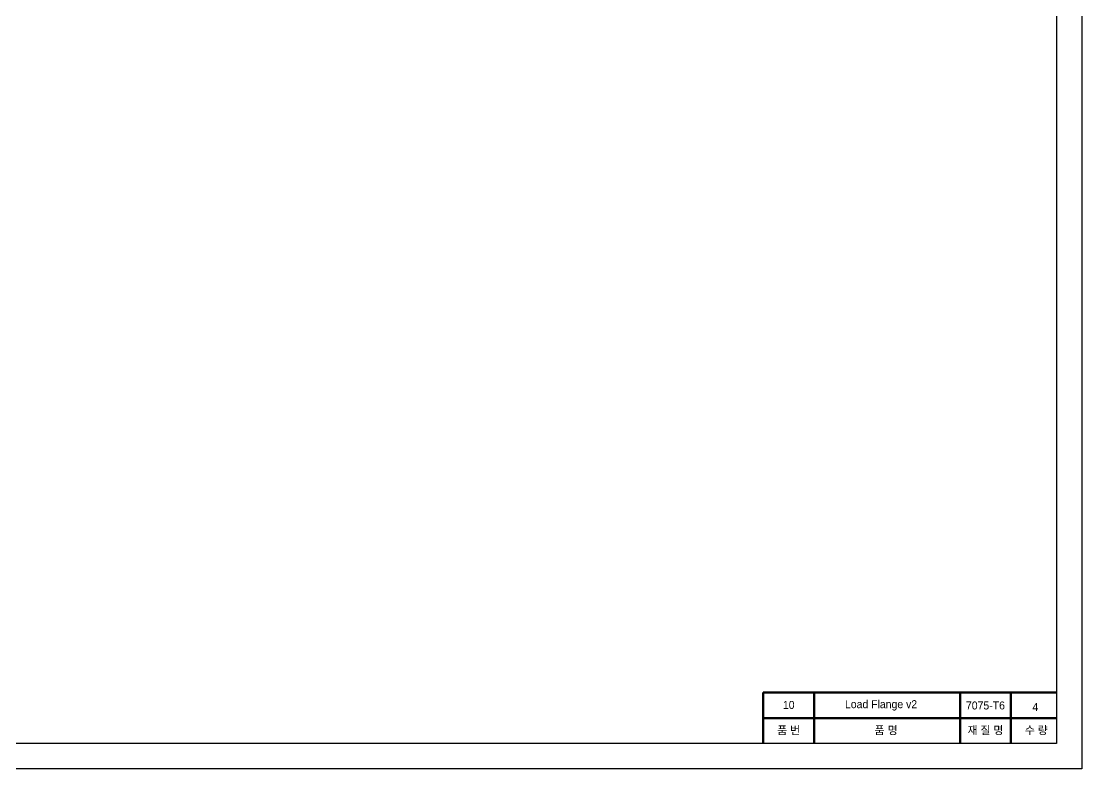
# Model space of a CAD drawing. Header units: millimetres. Extents: x 0 to 7560, y -1188 to 891.
# Drawn here: x 1262.6 to 1680.1, y -1187.8 to -893.3 of the extents above; entities that cross this region are included whole.
import ezdxf

# ---------------------------------------------------------------- set-up
doc = ezdxf.new("R2010")
doc.units = ezdxf.units.MM
doc.linetypes.add('CENTER', pattern=[10.16, 6.35, -1.27, 1.27, -1.27])
doc.layers.get('0').update_dxf_attribs({"lineweight": 50})
doc.layers.add('중심선', color=1, linetype='CENTER', lineweight=25)
doc.layers.add('중요 치수', color=4, linetype='Continuous', lineweight=18)
doc.styles.get("Standard").update_dxf_attribs({"font": 'arial.ttf', "height": 2})

msp = doc.modelspace()

# ---------------------------------------------------------------- linework, layer by layer
for p, q in [((1554.749, -1157.768), (1670.146, -1157.768)), ((1554.749, -1177.768), (1554.749, -1157.768)), ((1574.749, -1177.768), (1574.749, -1157.768)), ((1632.232, -1177.768), (1632.232, -1157.768)), ((1652.232, -1177.768), (1652.232, -1157.768)), ((1554.749, -1167.768), (1670.146, -1167.768))]:
    msp.add_line(p, q)
at = {"layer": '중심선', "linetype": 'ByBlock', "ltscale": 0.5}
for points in [[(840.146, -593.768), (1680.146, -593.768), (1680.146, -1187.768), (840.146, -1187.768)], [(850.146, -603.768), (1670.146, -603.768), (1670.146, -1177.768), (850.146, -1177.768)]]:
    msp.add_lwpolyline(points, close=True, dxfattribs=at)

# ---------------------------------------------------------------- texts
at = {"char_height": 3.15, "attachment_point": 5}
for s, width, insert in [('{\\fGulim|b0|i0|c129|p50;\\C6;10}', 20, (1564.785, -1162.634)), ('{\\fGulim|b0|i0|c129|p50;\\C6;7075-T6}', 20, (1642.217, -1162.836)), ('{\\fGulim|b0|i0|c129|p50;\\C6;4}', 20, (1661.837, -1163.45)), ('{\\fGulim|b0|i0|c129|p50;\\C6;품 번}', 20, (1564.749, -1172.768)), ('{\\C6;품 명}', 40, (1603.106, -1172.768)), ('{\\fGulim|b0|i0|c129|p50;\\C6;재 질 명}', 20, (1642.232, -1172.768)), ('{\\fGulim|b0|i0|c129|p50;\\C6;수 량}', 20, (1662.232, -1172.768))]:
    msp.add_mtext_dynamic_manual_height_columns(s, width=width, gutter_width=12.5, heights=[0], dxfattribs=dict(at, insert=insert))
at = {"layer": '중요 치수', "insert": (1586.925, -1160.735), "char_height": 3.15, "width": 57.09273, "attachment_point": 1}
msp.add_mtext('{\\fGulim|b0|i0|c129|p50;\\C6;Load Flange v2}', dxfattribs=at)

doc.saveas('drawing.dxf')
